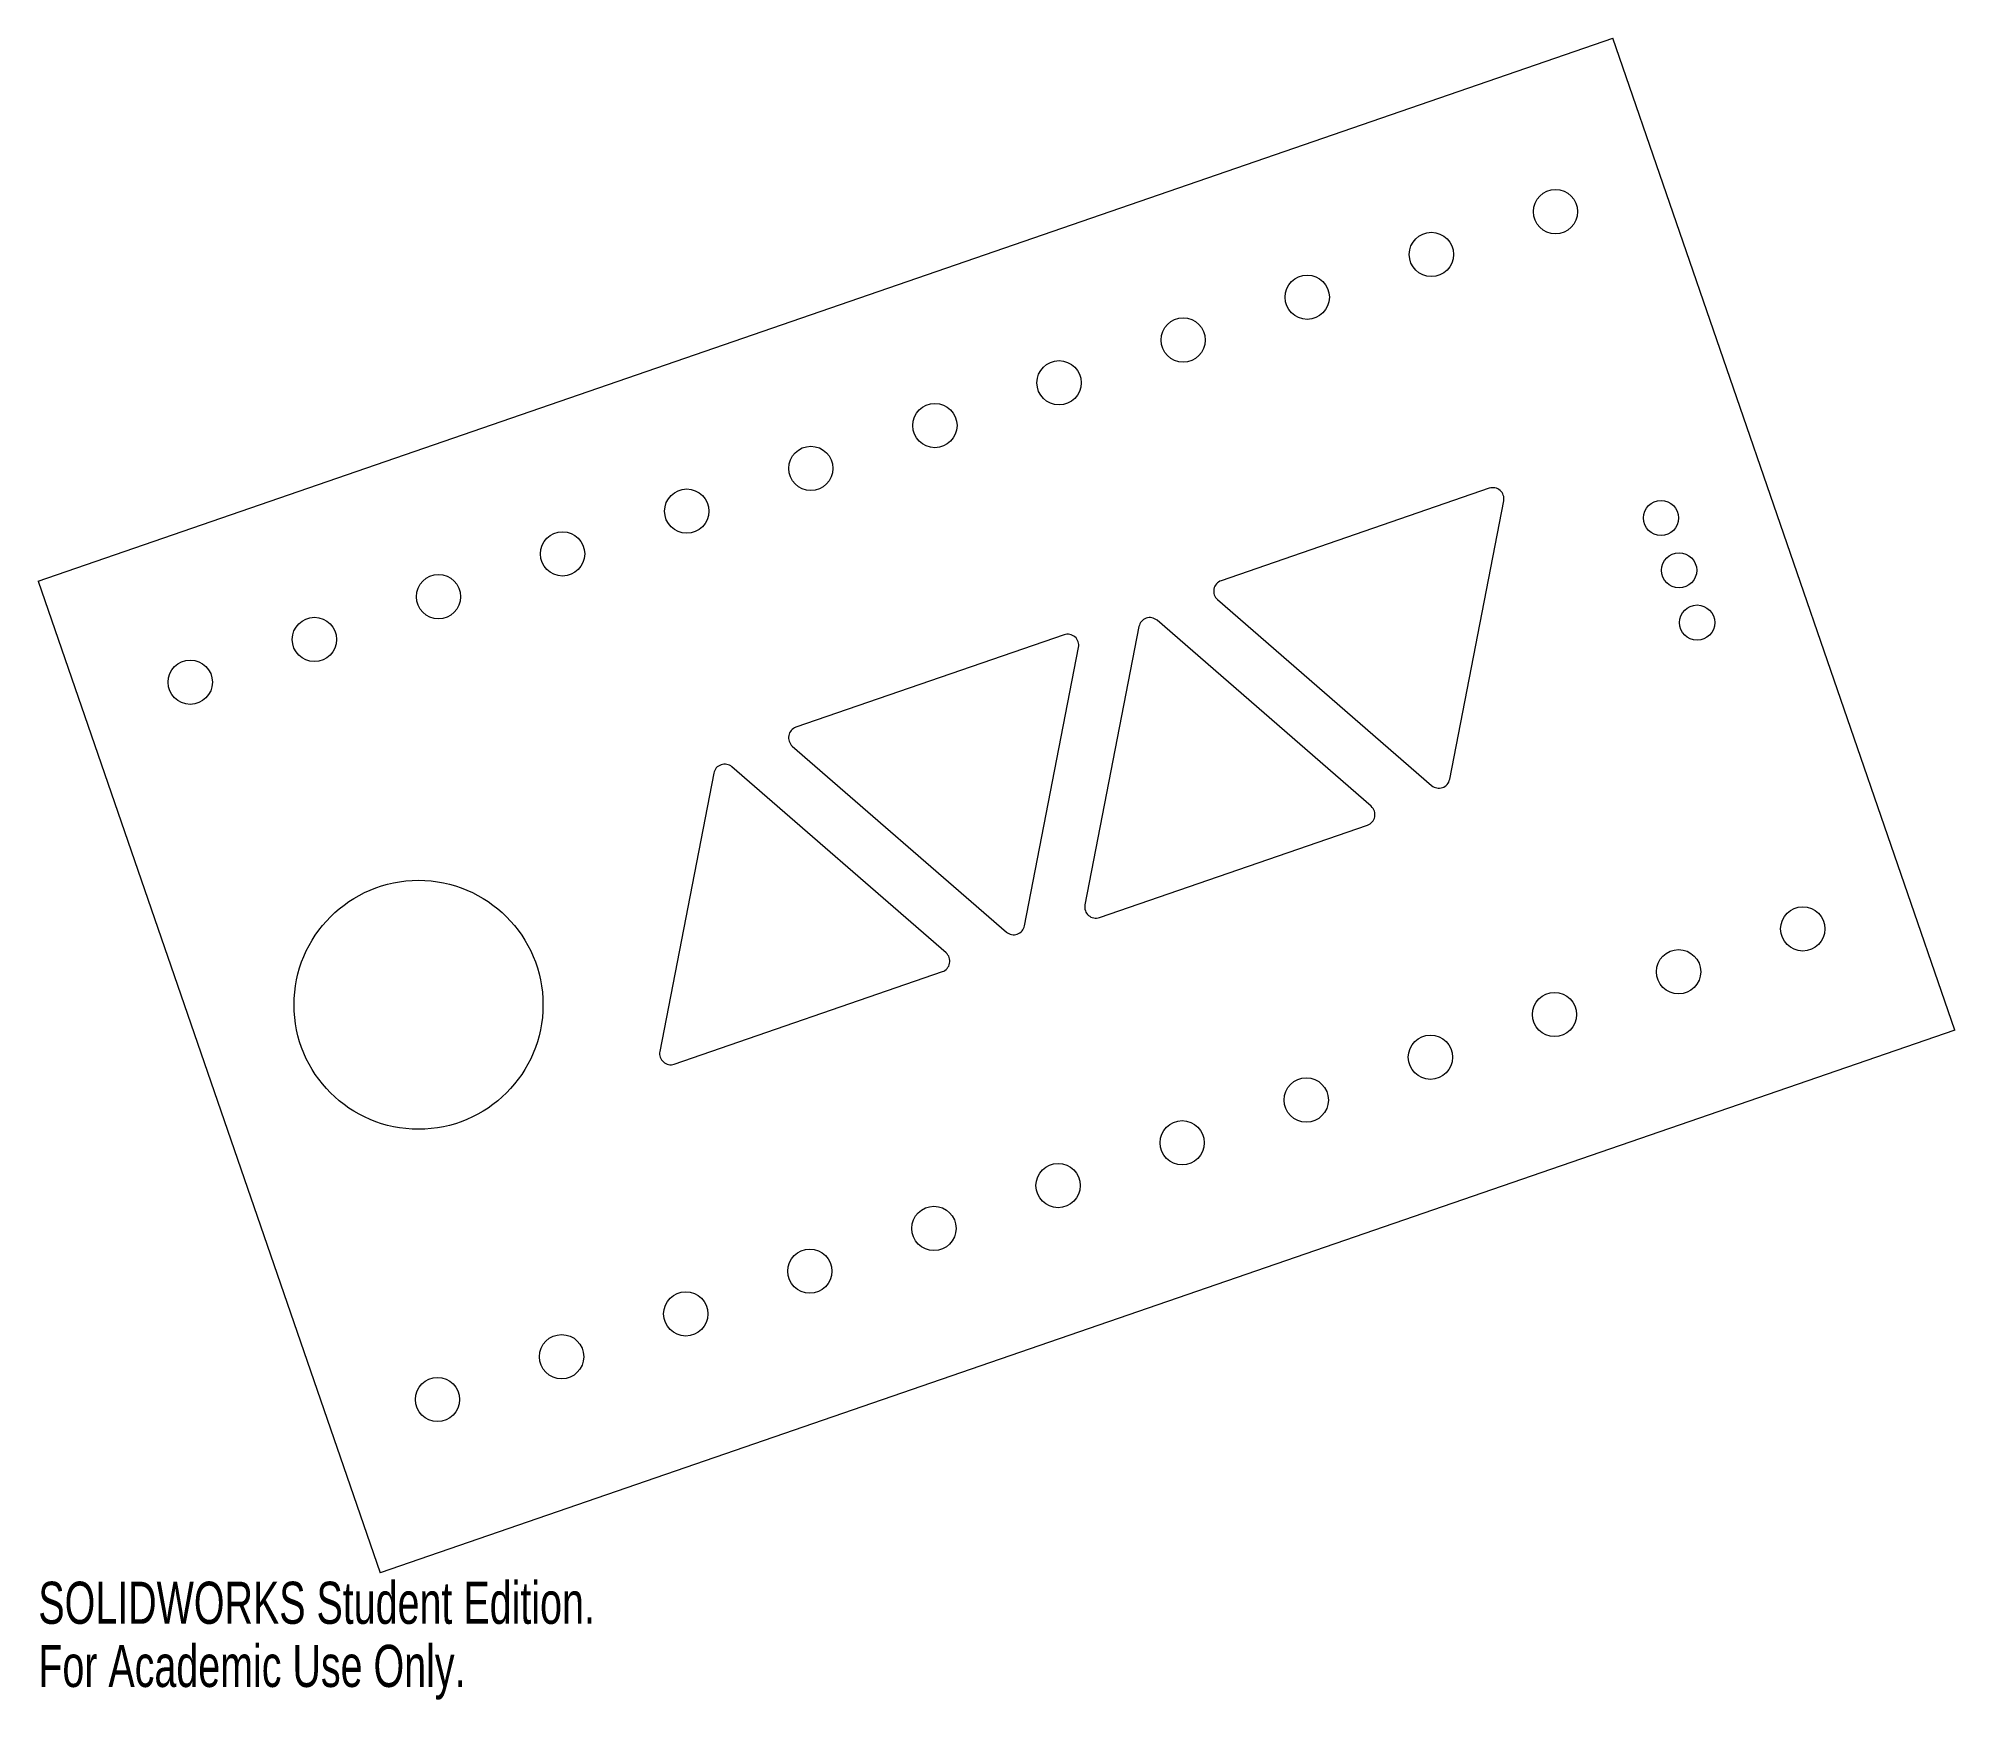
# Model space of a CAD drawing. Header units: inches. Extents: x 3.28 to 11.94, y -0.14 to 7.37.
import ezdxf

# ---------------------------------------------------------------- set-up
doc = ezdxf.new("R2010")
doc.units = ezdxf.units.IN
doc.header["$MEASUREMENT"] = 0
doc.styles.add('SLDTEXTSTYLE0', font='TXT', dxfattribs={"width": 0.7})

msp = doc.modelspace()

# ---------------------------------------------------------------- linework, layer by layer
at = {"color": 7, "linetype": 'Continuous', "lineweight": 15}
for p, q in [((3.2821, 4.9151), (10.3964, 7.3675)), ((11.9414, 2.8855), (10.3964, 7.3675)), ((9.8383, 5.3341), (8.6268, 4.9165)), ((9.6596, 4.0193), (9.9037, 5.2773)), ((3.2821, 4.9151), (4.8271, 0.4331)), ((8.6103, 4.8315), (9.5777, 3.991)), ((8.2555, 4.7092), (8.0114, 3.4511)), ((9.3048, 3.897), (8.3373, 4.7374)), ((7.9172, 4.6719), (6.7056, 4.2542)), ((7.7385, 3.357), (7.9826, 4.6151)), ((6.6891, 4.1692), (7.6566, 3.3288)), ((7.3837, 3.2347), (6.4162, 4.0751)), ((6.3343, 4.0469), (6.0902, 2.7889)), ((8.0768, 3.3943), (9.2883, 3.812)), ((6.1556, 2.7321), (7.3672, 3.1497)), ((11.9414, 2.8855), (4.8271, 0.4331))]:
    msp.add_line(p, q, dxfattribs=at)
for centre, radius in [((10.1375, 6.5842), 0.1), ((9.5767, 6.3908), 0.1), ((9.0159, 6.1975), 0.1), ((8.4551, 6.0042), 0.1), ((7.8943, 5.8109), 0.1), ((7.3335, 5.6176), 0.1), ((6.7727, 5.4242), 0.1), ((6.2119, 5.2309), 0.1), ((10.6147, 5.1999), 0.0795), ((5.6511, 5.0376), 0.1), ((10.6962, 4.9635), 0.0795), ((5.0903, 4.8443), 0.1), ((10.7776, 4.7272), 0.0795), ((4.5295, 4.651), 0.1), ((3.9687, 4.4577), 0.1), ((5, 3), 0.5625), ((11.2548, 3.3429), 0.1), ((10.694, 3.1496), 0.1), ((10.1332, 2.9563), 0.1), ((9.5724, 2.763), 0.1), ((9.0116, 2.5697), 0.1), ((8.4508, 2.3764), 0.1), ((7.89, 2.183), 0.1), ((7.3292, 1.9897), 0.1), ((6.7684, 1.7964), 0.1), ((6.2076, 1.6031), 0.1), ((5.6467, 1.4098), 0.1), ((5.0859, 1.2164), 0.1)]:
    msp.add_circle(centre, radius, dxfattribs=at)
for centre, start, end in [((9.8546, 5.2869), 349.01979, 109.01979), ((8.6431, 4.8692), 109.01979, 229.01979), ((8.3046, 4.6997), 49.01979, 169.01979), ((7.9335, 4.6246), 349.01979, 109.01979), ((6.7219, 4.207), 109.01979, 229.01979), ((6.3834, 4.0374), 49.01979, 169.01979), ((9.6105, 4.0288), 229.01979, 349.01979), ((9.272, 3.8592), 289.01979, 49.01979), ((8.0605, 3.4416), 169.01979, 289.01979), ((7.6894, 3.3665), 229.01979, 349.01979), ((7.3509, 3.197), 289.01979, 49.01979), ((6.1393, 2.7793), 169.01979, 289.01979)]:
    msp.add_arc(centre, 0.05, start, end, dxfattribs=at)

# ---------------------------------------------------------------- texts
at = {"color": 7, "linetype": 'Continuous', "char_height": 0.1903, "attachment_point": 1, "style": 'SLDTEXTSTYLE0'}
for s, insert in [('SOLIDWORKS Student Edition.', (3.2821, 0.3929)), ('For Academic Use Only.', (3.2821, 0.1075))]:
    msp.add_mtext(s, dxfattribs=dict(at, insert=insert))

doc.saveas('drawing.dxf')
